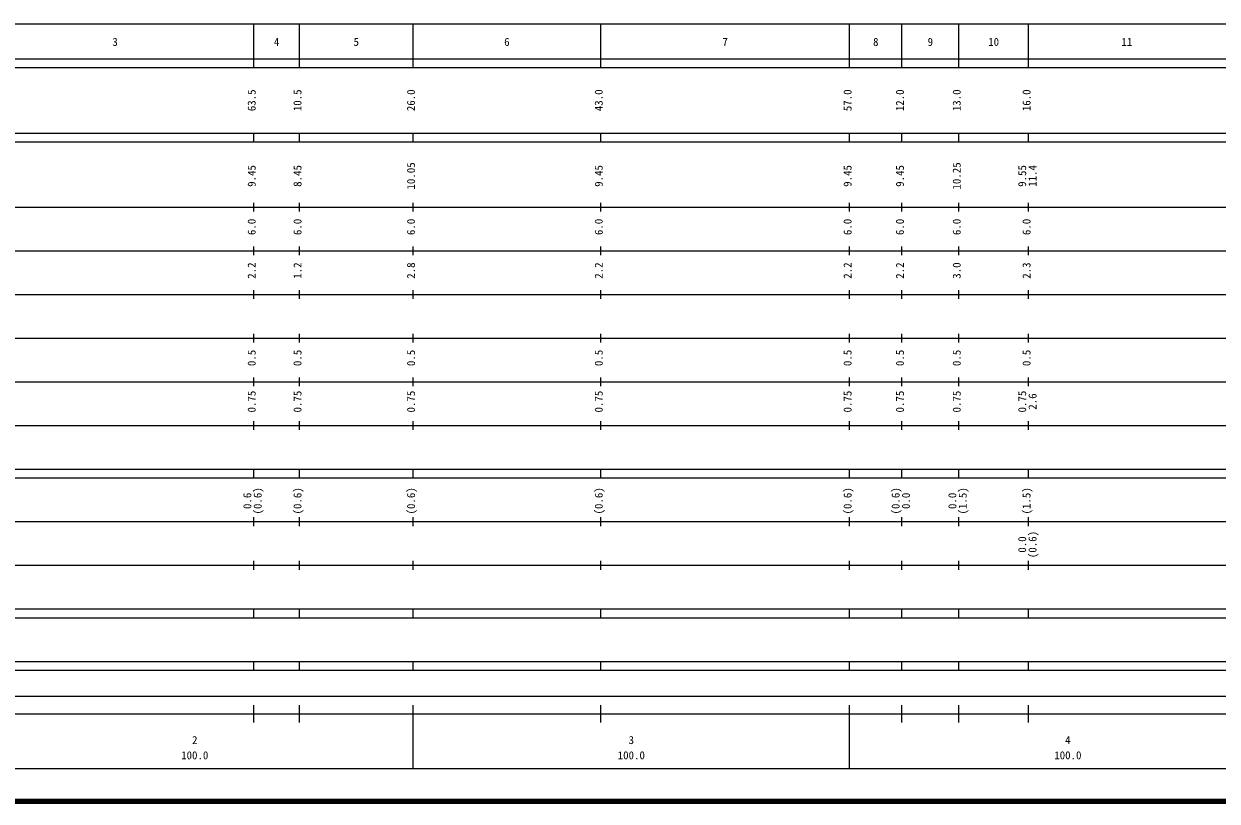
# Model space of a CAD drawing. Units: millimetres, scale not verified. Extents: x 40000 to 680000, y 20000 to 380000.
# Drawn here: x 178856 to 452194, y 20000 to 198000 of the extents above; entities that cross this region are included whole.
import ezdxf
from ezdxf.enums import TextEntityAlignment as Align

# ---------------------------------------------------------------- set-up
doc = ezdxf.new("R2010")
doc.units = ezdxf.units.MM
doc.header["$LTSCALE"] = 1000
doc.layers.add('S-TTL', color=2, linetype='Continuous', lineweight=140)
doc.layers.add('S-TTL-BAND', color=7, linetype='Continuous', lineweight=25)
doc.styles.add('ＭＳ ゴシック', font='')
doc.styles.get('ＭＳ ゴシック').set_extended_font_data('MS Gothic')

msp = doc.modelspace()

# ---------------------------------------------------------------- linework, layer by layer
at = {"layer": 'S-TTL'}
msp.add_line((40000, 20000), (680000, 20000), dxfattribs=at)
at = {"layer": 'S-TTL-BAND'}
for p, q in [((68000, 198000), (579000, 198000)), ((231500, 188000), (231500, 198000)), ((242000, 188000), (242000, 198000)), ((268000, 188000), (268000, 198000)), ((311000, 188000), (311000, 198000)), ((368000, 188000), (368000, 198000)), ((380000, 188000), (380000, 198000)), ((393000, 188000), (393000, 198000)), ((409000, 188000), (409000, 198000)), ((40000, 190000), (579000, 190000)), ((40000, 188000), (579000, 188000)), ((40000, 173000), (579000, 173000)), ((231500, 171000), (231500, 173000)), ((242000, 171000), (242000, 173000)), ((268000, 171000), (268000, 173000)), ((311000, 171000), (311000, 173000)), ((368000, 171000), (368000, 173000)), ((380000, 171000), (380000, 173000)), ((393000, 171000), (393000, 173000)), ((409000, 171000), (409000, 173000)), ((40000, 171000), (579000, 171000)), ((40000, 156000), (579000, 156000)), ((231500, 155000), (231500, 157000)), ((242000, 155000), (242000, 157000)), ((268000, 155000), (268000, 157000)), ((311000, 155000), (311000, 157000)), ((368000, 155000), (368000, 157000)), ((380000, 155000), (380000, 157000)), ((393000, 155000), (393000, 157000)), ((409000, 155000), (409000, 157000)), ((46000, 146000), (579000, 146000)), ((231500, 145000), (231500, 147000)), ((242000, 145000), (242000, 147000)), ((268000, 145000), (268000, 147000)), ((311000, 145000), (311000, 147000)), ((368000, 145000), (368000, 147000)), ((380000, 145000), (380000, 147000)), ((393000, 145000), (393000, 147000)), ((409000, 145000), (409000, 147000)), ((231500, 135000), (231500, 137000)), ((242000, 135000), (242000, 137000)), ((268000, 135000), (268000, 137000)), ((311000, 135000), (311000, 137000)), ((368000, 135000), (368000, 137000)), ((380000, 135000), (380000, 137000)), ((393000, 135000), (393000, 137000)), ((409000, 135000), (409000, 137000)), ((52000, 136000), (579000, 136000)), ((46000, 126000), (579000, 126000)), ((231500, 125000), (231500, 127000)), ((242000, 125000), (242000, 127000)), ((268000, 125000), (268000, 127000)), ((311000, 125000), (311000, 127000)), ((368000, 125000), (368000, 127000)), ((380000, 125000), (380000, 127000)), ((393000, 125000), (393000, 127000)), ((409000, 125000), (409000, 127000)), ((52000, 116000), (579000, 116000)), ((231500, 115000), (231500, 117000)), ((242000, 115000), (242000, 117000)), ((268000, 115000), (268000, 117000)), ((311000, 115000), (311000, 117000)), ((368000, 115000), (368000, 117000)), ((380000, 115000), (380000, 117000)), ((393000, 115000), (393000, 117000)), ((409000, 115000), (409000, 117000)), ((231500, 105000), (231500, 107000)), ((242000, 105000), (242000, 107000)), ((268000, 105000), (268000, 107000)), ((311000, 105000), (311000, 107000)), ((368000, 105000), (368000, 107000)), ((380000, 105000), (380000, 107000)), ((393000, 105000), (393000, 107000)), ((409000, 105000), (409000, 107000)), ((46000, 106000), (579000, 106000)), ((40000, 96000), (579000, 96000)), ((231500, 94000), (231500, 96000)), ((242000, 94000), (242000, 96000)), ((268000, 94000), (268000, 96000)), ((311000, 94000), (311000, 96000)), ((368000, 94000), (368000, 96000)), ((380000, 94000), (380000, 96000)), ((393000, 94000), (393000, 96000)), ((409000, 94000), (409000, 96000)), ((40000, 94000), (579000, 94000)), ((231500, 83000), (231500, 85000)), ((242000, 83000), (242000, 85000)), ((268000, 83000), (268000, 85000)), ((311000, 83000), (311000, 85000)), ((368000, 83000), (368000, 85000)), ((380000, 83000), (380000, 85000)), ((393000, 83000), (393000, 85000)), ((409000, 83000), (409000, 85000)), ((49000, 84000), (579000, 84000)), ((40000, 74000), (579000, 74000)), ((231500, 73000), (231500, 75000)), ((242000, 73000), (242000, 75000)), ((268000, 73000), (268000, 75000)), ((311000, 73000), (311000, 75000)), ((368000, 73000), (368000, 75000)), ((380000, 73000), (380000, 75000)), ((393000, 73000), (393000, 75000)), ((409000, 73000), (409000, 75000)), ((40000, 64000), (579000, 64000)), ((231500, 62000), (231500, 64000)), ((242000, 62000), (242000, 64000)), ((268000, 62000), (268000, 64000)), ((311000, 62000), (311000, 64000)), ((368000, 62000), (368000, 64000)), ((380000, 62000), (380000, 64000)), ((393000, 62000), (393000, 64000)), ((409000, 62000), (409000, 64000)), ((40000, 62000), (579000, 62000)), ((40000, 52000), (579000, 52000)), ((231500, 50000), (231500, 52000)), ((242000, 50000), (242000, 52000)), ((268000, 50000), (268000, 52000)), ((311000, 50000), (311000, 52000)), ((368000, 50000), (368000, 52000)), ((380000, 50000), (380000, 52000)), ((393000, 50000), (393000, 52000)), ((409000, 50000), (409000, 52000)), ((40000, 50000), (579000, 50000)), ((71000, 44000), (565000, 44000)), ((231500, 38000), (231500, 42000)), ((242000, 38000), (242000, 42000)), ((268000, 27500), (268000, 42000)), ((311000, 38000), (311000, 42000)), ((368000, 27500), (368000, 42000)), ((380000, 38000), (380000, 42000)), ((393000, 38000), (393000, 42000)), ((409000, 38000), (409000, 42000)), ((40000, 40000), (579000, 40000)), ((68000, 27500), (579000, 27500))]:
    msp.add_line(p, q, dxfattribs=at)

# ---------------------------------------------------------------- texts
at = {"layer": 'S-TTL-BAND', "style": 'ＭＳ ゴシック'}
for s, p in [('3', (199750, 192405)), ('4', (236750, 192405)), ('5', (255000, 192405)), ('6', (289500, 192405)), ('7', (339500, 192405)), ('8', (374000, 192405)), ('9', (386500, 192405)), ('10', (401000, 192405)), ('11', (431500, 192405)), ('2', (218000, 32523)), ('3', (318000, 32523)), ('4', (418000, 32523)), ('100.0', (218000, 29033)), ('100.0', (318000, 29033)), ('100.0', (418000, 29033))]:
    msp.add_text(s, height=1833, dxfattribs=at).set_placement(p, align=Align.BOTTOM_CENTER)
for s, p in [('63.5', (232500, 180500)), ('10.5', (243000, 180500)), ('26.0', (269000, 180500)), ('43.0', (312000, 180500)), ('57.0', (369000, 180500)), ('12.0', (381000, 180500)), ('13.0', (394000, 180500)), ('16.0', (410000, 180500)), ('9.45', (232500, 163174)), ('8.45', (243000, 163174)), ('10.05', (269000, 163174)), ('9.45', (312000, 163174)), ('9.45', (369000, 163174)), ('9.45', (381000, 163174)), ('10.25', (394000, 163174)), ('9.55', (409000, 163174)), ('11.4', (411370, 163174)), ('6.0', (232500, 151500)), ('6.0', (243000, 151500)), ('6.0', (269000, 151500)), ('6.0', (312000, 151500)), ('6.0', (369000, 151500)), ('6.0', (381000, 151500)), ('6.0', (394000, 151500)), ('6.0', (410000, 151500)), ('2.2', (232500, 141500)), ('1.2', (243000, 141500)), ('2.8', (269000, 141500)), ('2.2', (312000, 141500)), ('2.2', (369000, 141500)), ('2.2', (381000, 141500)), ('3.0', (394000, 141500)), ('2.3', (410000, 141500)), ('0.5', (232500, 121500)), ('0.5', (243000, 121500)), ('0.5', (269000, 121500)), ('0.5', (312000, 121500)), ('0.5', (369000, 121500)), ('0.5', (381000, 121500)), ('0.5', (394000, 121500)), ('0.5', (410000, 121500)), ('0.75', (232500, 111500)), ('0.75', (243000, 111500)), ('0.75', (269000, 111500)), ('0.75', (312000, 111500)), ('0.75', (369000, 111500)), ('0.75', (381000, 111500)), ('0.75', (394000, 111500)), ('0.75', (409000, 111500)), ('2.6', (411370, 111500)), ('0.6', (231500, 88764)), ('(0.6)', (233870, 88764)), ('(0.6)', (243000, 88764)), ('(0.6)', (269000, 88764)), ('(0.6)', (312000, 88764)), ('(0.6)', (369000, 88764)), ('(0.6)', (380000, 88764)), ('0.0', (382370, 88764)), ('0.0', (393000, 88764)), ('(1.5)', (395370, 88764)), ('(1.5)', (410000, 88764)), ('0.0', (409000, 78764)), ('(0.6)', (411370, 78764))]:
    msp.add_text(s, height=1833, rotation=90, dxfattribs=at).set_placement(p, align=Align.BOTTOM_CENTER)

doc.saveas('drawing.dxf')
